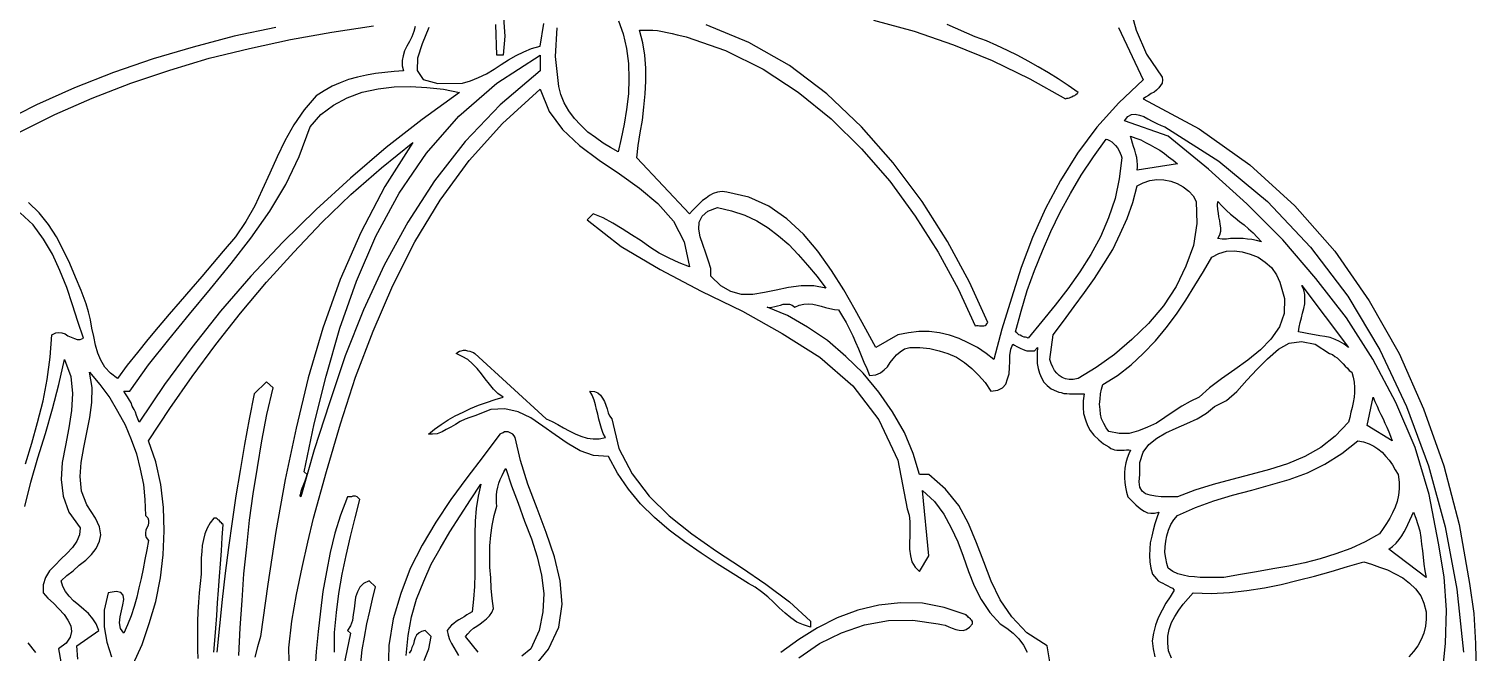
# Model space of a CAD drawing. Extents: x 0.03 to 5.09, y 0.03 to 8.85.
# Drawn here: x 2.003 to 5.086, y 5.271 to 6.599 of the extents above; entities that cross this region are included whole.
import ezdxf

# ---------------------------------------------------------------- set-up
doc = ezdxf.new("R2010")
doc.units = 0
doc.layers.add('1', color=7, linetype='Continuous')

msp = doc.modelspace()

# ---------------------------------------------------------------- linework, layer by layer
for points in [[(4.347, 6.65), (4.362, 6.596), (4.384, 6.545), (4.417, 6.496), (4.418, 6.49), (4.417, 6.483), (4.414, 6.478), (4.41, 6.473), (4.405, 6.468), (4.4, 6.464), (4.394, 6.461), (4.388, 6.457), (4.382, 6.453), (4.377, 6.45), (4.496, 6.386), (4.604, 6.309), (4.7, 6.222), (4.785, 6.125), (4.858, 6.019), (4.922, 5.907), (4.974, 5.789), (5.017, 5.668), (5.05, 5.543), (5.072, 5.417), (5.081, 5.353), (5.085, 5.289), (5.086, 5.225)], [(2.855, 6.602), (2.841, 6.567), (2.831, 6.536), (2.83, 6.51), (2.843, 6.491), (2.874, 6.482), (2.927, 6.483), (2.944, 6.488), (2.961, 6.495), (2.978, 6.503), (2.994, 6.513), (3.009, 6.523), (3.025, 6.533), (3.041, 6.542), (3.057, 6.55), (3.074, 6.557), (3.092, 6.562), (3.1, 6.61)], [(3.014, 6.622), (3.017, 6.583), (3.013, 6.543), (3, 6.543), (2.998, 6.608)], [(1.996, 5.672), (2.009, 5.716), (2.021, 5.76), (2.033, 5.806), (2.042, 5.852), (2.048, 5.899), (2.052, 5.947), (2.06, 5.951), (2.066, 5.952), (2.073, 5.951), (2.08, 5.949), (2.086, 5.945), (2.093, 5.942), (2.1, 5.939), (2.106, 5.937), (2.112, 5.937), (2.119, 5.94), (2.107, 5.975), (2.096, 6.011), (2.084, 6.048), (2.069, 6.084), (2.053, 6.119), (2.034, 6.151), (2.012, 6.181), (1.984, 6.207)], [(3.105, 5.768), (3.118, 5.762), (3.13, 5.756), (3.142, 5.749), (3.154, 5.742), (3.167, 5.736), (3.179, 5.731), (3.192, 5.727), (3.205, 5.725), (3.218, 5.725), (3.231, 5.728), (3.226, 5.737), (3.223, 5.747), (3.22, 5.757), (3.217, 5.767), (3.215, 5.778), (3.212, 5.788), (3.21, 5.798), (3.207, 5.808), (3.203, 5.818), (3.198, 5.827), (3.208, 5.826), (3.215, 5.823), (3.221, 5.818), (3.225, 5.812), (3.229, 5.805), (3.232, 5.797), (3.235, 5.789), (3.237, 5.781), (3.24, 5.774), (3.245, 5.768), (3.26, 5.705), (3.288, 5.651), (3.324, 5.603), (3.367, 5.561), (3.415, 5.523), (3.468, 5.486), (3.521, 5.451), (3.573, 5.416), (3.623, 5.378), (3.668, 5.337), (3.668, 5.324), (3.653, 5.329), (3.639, 5.335), (3.626, 5.344), (3.614, 5.354), (3.601, 5.365), (3.589, 5.377), (3.577, 5.389), (3.564, 5.399), (3.55, 5.409), (3.536, 5.417), (3.503, 5.438), (3.469, 5.459), (3.435, 5.482), (3.4, 5.506), (3.367, 5.531), (3.336, 5.558), (3.306, 5.587), (3.28, 5.618), (3.257, 5.652), (3.238, 5.688), (3.206, 5.69), (3.177, 5.7), (3.15, 5.716), (3.124, 5.734), (3.098, 5.752), (3.072, 5.77), (3.045, 5.783), (3.017, 5.789), (2.987, 5.788), (2.953, 5.774), (2.942, 5.771), (2.932, 5.767), (2.922, 5.762), (2.912, 5.756), (2.902, 5.75), (2.892, 5.745), (2.883, 5.74), (2.873, 5.736), (2.863, 5.735), (2.854, 5.735), (2.867, 5.746), (2.881, 5.756), (2.896, 5.766), (2.911, 5.774), (2.928, 5.782), (2.944, 5.79), (2.961, 5.797), (2.978, 5.803), (2.996, 5.809), (3.013, 5.814), (3.002, 5.822), (2.993, 5.831), (2.984, 5.842), (2.975, 5.853), (2.967, 5.864), (2.958, 5.875), (2.948, 5.885), (2.938, 5.894), (2.926, 5.901), (2.913, 5.907), (2.917, 5.91), (2.92, 5.912), (2.924, 5.913), (2.929, 5.914), (2.933, 5.914), (2.937, 5.913), (2.942, 5.912), (2.946, 5.911), (2.95, 5.909), (2.953, 5.907), (3.105, 5.768)]]:
    msp.add_lwpolyline(points)
at = {"layer": '1'}
for points in [[(2.529, 6.602), (2.44, 6.583), (2.353, 6.56), (2.268, 6.535), (2.183, 6.506), (2.1, 6.473), (2.019, 6.437), (1.94, 6.397)], [(1.98, 6.377), (2.058, 6.416), (2.138, 6.451), (2.22, 6.483), (2.303, 6.511), (2.387, 6.536), (2.473, 6.557), (2.56, 6.576), (2.648, 6.592), (2.737, 6.605)], [(2.826, 6.604), (2.823, 6.593), (2.819, 6.582), (2.814, 6.572), (2.808, 6.562), (2.803, 6.552), (2.8, 6.541), (2.798, 6.531), (2.798, 6.52), (2.801, 6.509), (2.781, 6.508), (2.761, 6.506), (2.741, 6.504), (2.722, 6.5), (2.703, 6.496), (2.684, 6.491), (2.666, 6.484), (2.649, 6.477), (2.632, 6.467), (2.615, 6.456), (2.589, 6.426), (2.567, 6.394), (2.548, 6.36), (2.532, 6.326), (2.516, 6.291), (2.5, 6.256), (2.484, 6.222), (2.465, 6.188), (2.443, 6.156), (2.417, 6.125), (2.394, 6.098), (2.371, 6.071), (2.348, 6.044), (2.325, 6.018), (2.302, 5.991), (2.278, 5.963), (2.256, 5.937), (2.234, 5.909), (2.212, 5.882), (2.192, 5.854), (2.177, 5.865), (2.165, 5.878), (2.156, 5.893), (2.15, 5.908), (2.145, 5.925), (2.141, 5.943), (2.137, 5.961), (2.134, 5.979), (2.13, 5.996), (2.125, 6.013), (2.114, 6.041), (2.102, 6.07), (2.09, 6.099), (2.076, 6.128), (2.062, 6.156), (2.045, 6.182), (2.025, 6.207), (2.002, 6.229)], [(3.259, 6.616), (3.269, 6.588), (3.276, 6.557), (3.28, 6.525), (3.281, 6.492), (3.28, 6.46), (3.276, 6.427), (3.271, 6.396), (3.265, 6.365), (3.258, 6.337), (3.242, 6.346), (3.226, 6.355), (3.21, 6.367), (3.194, 6.379), (3.178, 6.394), (3.165, 6.408), (3.153, 6.424), (3.143, 6.441), (3.136, 6.459), (3.132, 6.476), (3.125, 6.54), (3.128, 6.601)], [(4.324, 6.602), (4.377, 6.49), (4.325, 6.441), (4.278, 6.389), (4.237, 6.334), (4.201, 6.276), (4.169, 6.216), (4.141, 6.154), (4.117, 6.09), (4.096, 6.025), (4.076, 5.959), (4.059, 5.894), (4.042, 5.907), (4.024, 5.92), (4.004, 5.93), (3.985, 5.939), (3.964, 5.946), (3.943, 5.951), (3.921, 5.954), (3.899, 5.954), (3.877, 5.951), (3.854, 5.947), (3.807, 5.92), (3.786, 5.959), (3.763, 6), (3.739, 6.043), (3.713, 6.084), (3.684, 6.125), (3.653, 6.161), (3.618, 6.194), (3.579, 6.221), (3.537, 6.24), (3.49, 6.251), (3.48, 6.252), (3.47, 6.251), (3.461, 6.248), (3.453, 6.244), (3.446, 6.238), (3.438, 6.233), (3.431, 6.226), (3.424, 6.219), (3.417, 6.212), (3.41, 6.205), (3.298, 6.324), (3.301, 6.35), (3.305, 6.377), (3.31, 6.404), (3.313, 6.432), (3.316, 6.46), (3.317, 6.487), (3.317, 6.515), (3.315, 6.543), (3.311, 6.569), (3.304, 6.596), (3.313, 6.596), (3.322, 6.596), (3.332, 6.596), (3.342, 6.595), (3.353, 6.593), (3.363, 6.591), (3.373, 6.589), (3.384, 6.586), (3.394, 6.584), (3.403, 6.582), (3.487, 6.553), (3.567, 6.513), (3.642, 6.464), (3.712, 6.407), (3.777, 6.343), (3.837, 6.274), (3.891, 6.2), (3.94, 6.123), (3.983, 6.045), (4.019, 5.966), (4.022, 5.967), (4.025, 5.967), (4.028, 5.966), (4.031, 5.966), (4.034, 5.966), (4.037, 5.966), (4.04, 5.967), (4.042, 5.968), (4.044, 5.97), (4.046, 5.973), (4.007, 6.059), (3.96, 6.146), (3.906, 6.231), (3.844, 6.313), (3.777, 6.39), (3.703, 6.46), (3.623, 6.521), (3.537, 6.57), (3.446, 6.607)], [(3.802, 6.617), (3.889, 6.594), (3.973, 6.565), (4.055, 6.531), (4.135, 6.492), (4.211, 6.45), (4.214, 6.451), (4.217, 6.451), (4.22, 6.452), (4.223, 6.453), (4.225, 6.454), (4.228, 6.456), (4.231, 6.457), (4.233, 6.459), (4.236, 6.461), (4.238, 6.463), (4.217, 6.478), (4.196, 6.492), (4.175, 6.505), (4.153, 6.518), (4.132, 6.53), (4.11, 6.542), (4.088, 6.553), (4.065, 6.563), (4.043, 6.573), (4.019, 6.582), (3.959, 6.608)], [(3.092, 6.509), (3.007, 6.437), (2.932, 6.359), (2.867, 6.275), (2.81, 6.187), (2.76, 6.095), (2.716, 6), (2.677, 5.902), (2.643, 5.802), (2.611, 5.702), (2.582, 5.602), (2.581, 5.603), (2.581, 5.605), (2.582, 5.609), (2.583, 5.614), (2.585, 5.62), (2.587, 5.625), (2.59, 5.632), (2.592, 5.638), (2.594, 5.644), (2.596, 5.649), (2.589, 5.655), (2.611, 5.757), (2.636, 5.859), (2.665, 5.961), (2.701, 6.061), (2.742, 6.157), (2.792, 6.249), (2.85, 6.334), (2.919, 6.413), (3, 6.483), (3.092, 6.543), (3.092, 6.509)], [(2.92, 6.463), (2.841, 6.406), (2.764, 6.346), (2.688, 6.281), (2.615, 6.214), (2.544, 6.144), (2.476, 6.072), (2.411, 5.997), (2.35, 5.92), (2.292, 5.841), (2.238, 5.761), (2.235, 5.768), (2.232, 5.775), (2.23, 5.782), (2.227, 5.788), (2.223, 5.795), (2.221, 5.802), (2.217, 5.808), (2.213, 5.815), (2.209, 5.821), (2.205, 5.827), (2.218, 5.827), (2.258, 5.883), (2.301, 5.937), (2.345, 5.991), (2.39, 6.045), (2.434, 6.099), (2.476, 6.153), (2.516, 6.21), (2.55, 6.267), (2.579, 6.327), (2.602, 6.39), (2.625, 6.416), (2.652, 6.436), (2.681, 6.452), (2.713, 6.464), (2.747, 6.471), (2.781, 6.475), (2.816, 6.476), (2.851, 6.474), (2.886, 6.47), (2.92, 6.463)], [(2.558, 5.223), (2.557, 5.28), (2.563, 5.337), (2.573, 5.394), (2.585, 5.451), (2.597, 5.505), (2.609, 5.556), (2.637, 5.656), (2.667, 5.757), (2.699, 5.857), (2.736, 5.955), (2.778, 6.052), (2.825, 6.145), (2.879, 6.234), (2.941, 6.318), (3.012, 6.397), (3.092, 6.47), (3.111, 6.423), (3.14, 6.384), (3.176, 6.35), (3.218, 6.319), (3.261, 6.29), (3.304, 6.259), (3.343, 6.227), (3.376, 6.189), (3.399, 6.145), (3.41, 6.092)], [(5.014, 5.219), (5.021, 5.289), (5.023, 5.36), (5.018, 5.431), (5.006, 5.503), (4.986, 5.607), (4.956, 5.707), (4.915, 5.803), (4.866, 5.895), (4.81, 5.983), (4.745, 6.067), (4.674, 6.149), (4.598, 6.226), (4.516, 6.3), (4.43, 6.37), (4.337, 6.403), (4.344, 6.412), (4.352, 6.416), (4.36, 6.417), (4.369, 6.415), (4.378, 6.412), (4.387, 6.407), (4.396, 6.402), (4.406, 6.397), (4.415, 6.393), (4.423, 6.39), (4.538, 6.317), (4.642, 6.231), (4.733, 6.134), (4.813, 6.029), (4.881, 5.915), (4.938, 5.794), (4.985, 5.668), (5.02, 5.538), (5.045, 5.405), (5.059, 5.271)], [(2.225, 5.245), (2.244, 5.287), (2.259, 5.332), (2.273, 5.379), (2.283, 5.429), (2.289, 5.478), (2.291, 5.529), (2.29, 5.579), (2.284, 5.628), (2.273, 5.676), (2.258, 5.721), (2.303, 5.79), (2.351, 5.858), (2.401, 5.926), (2.454, 5.993), (2.509, 6.059), (2.567, 6.123), (2.627, 6.186), (2.689, 6.246), (2.754, 6.303), (2.821, 6.357), (2.761, 6.263), (2.71, 6.165), (2.666, 6.065), (2.629, 5.961), (2.598, 5.855), (2.572, 5.748), (2.549, 5.639), (2.529, 5.528), (2.512, 5.416), (2.496, 5.304), (2.49, 5.282), (2.484, 5.26)], [(4.331, 6.324), (4.326, 6.279), (4.317, 6.237), (4.303, 6.196), (4.286, 6.156), (4.265, 6.118), (4.242, 6.081), (4.216, 6.045), (4.189, 6.01), (4.161, 5.975), (4.132, 5.94), (4.129, 5.941), (4.126, 5.942), (4.123, 5.942), (4.12, 5.943), (4.118, 5.944), (4.115, 5.946), (4.112, 5.947), (4.11, 5.949), (4.108, 5.951), (4.105, 5.953), (4.117, 5.997), (4.13, 6.041), (4.145, 6.084), (4.162, 6.126), (4.18, 6.167), (4.2, 6.208), (4.222, 6.248), (4.245, 6.287), (4.271, 6.326), (4.298, 6.364), (4.301, 6.363), (4.305, 6.361), (4.31, 6.358), (4.314, 6.354), (4.318, 6.35), (4.322, 6.345), (4.325, 6.34), (4.328, 6.334), (4.33, 6.329), (4.331, 6.324)], [(4.45, 6.311), (4.364, 6.298), (4.365, 6.304), (4.365, 6.31), (4.364, 6.317), (4.363, 6.325), (4.361, 6.332), (4.359, 6.34), (4.356, 6.348), (4.354, 6.355), (4.352, 6.363), (4.35, 6.37), (4.361, 6.366), (4.372, 6.362), (4.382, 6.357), (4.392, 6.352), (4.402, 6.346), (4.412, 6.34), (4.422, 6.333), (4.431, 6.326), (4.441, 6.319), (4.45, 6.311)], [(4.49, 6.231), (4.491, 6.184), (4.484, 6.137), (4.468, 6.093), (4.447, 6.05), (4.42, 6.009), (4.388, 5.971), (4.353, 5.937), (4.316, 5.905), (4.277, 5.877), (4.238, 5.854), (4.228, 5.852), (4.219, 5.852), (4.211, 5.853), (4.204, 5.856), (4.198, 5.86), (4.193, 5.865), (4.188, 5.871), (4.184, 5.878), (4.181, 5.886), (4.178, 5.894), (4.185, 5.947), (4.207, 5.976), (4.23, 6.007), (4.252, 6.037), (4.273, 6.067), (4.293, 6.098), (4.312, 6.129), (4.328, 6.162), (4.343, 6.195), (4.355, 6.229), (4.364, 6.264), (4.377, 6.271), (4.391, 6.276), (4.406, 6.278), (4.421, 6.277), (4.436, 6.274), (4.449, 6.269), (4.462, 6.262), (4.474, 6.253), (4.483, 6.243), (4.49, 6.231)], [(4.629, 6.145), (4.618, 6.148), (4.608, 6.15), (4.599, 6.151), (4.59, 6.152), (4.581, 6.152), (4.572, 6.152), (4.563, 6.152), (4.554, 6.151), (4.545, 6.151), (4.536, 6.152), (4.54, 6.16), (4.542, 6.168), (4.542, 6.175), (4.541, 6.183), (4.54, 6.19), (4.538, 6.198), (4.537, 6.206), (4.536, 6.214), (4.535, 6.223), (4.536, 6.231), (4.545, 6.221), (4.554, 6.212), (4.563, 6.204), (4.573, 6.196), (4.582, 6.188), (4.592, 6.181), (4.601, 6.173), (4.611, 6.164), (4.62, 6.155), (4.629, 6.145)], [(3.41, 6.092), (3.388, 6.1), (3.367, 6.11), (3.346, 6.121), (3.326, 6.134), (3.307, 6.147), (3.287, 6.16), (3.267, 6.173), (3.247, 6.185), (3.226, 6.196), (3.205, 6.205), (3.192, 6.192), (3.265, 6.135), (3.348, 6.086), (3.435, 6.04), (3.523, 5.997), (3.608, 5.95), (3.688, 5.899), (3.758, 5.838), (3.814, 5.766), (3.854, 5.68), (3.874, 5.576), (3.878, 5.563), (3.88, 5.549), (3.88, 5.534), (3.88, 5.519), (3.879, 5.504), (3.879, 5.49), (3.881, 5.476), (3.884, 5.463), (3.891, 5.452), (3.9, 5.443), (3.92, 5.476), (3.907, 5.615), (3.932, 5.592), (3.952, 5.565), (3.968, 5.536), (3.982, 5.506), (3.993, 5.475), (4.005, 5.443), (4.017, 5.412), (4.032, 5.383), (4.05, 5.355), (4.072, 5.331), (4.086, 5.322), (4.1, 5.311), (4.112, 5.299), (4.122, 5.286), (4.13, 5.271)], [(3.701, 6.046), (3.675, 6.051), (3.648, 6.051), (3.621, 6.048), (3.595, 6.042), (3.57, 6.037), (3.545, 6.033), (3.521, 6.033), (3.498, 6.039), (3.477, 6.051), (3.456, 6.072), (3.456, 6.088), (3.451, 6.104), (3.445, 6.121), (3.439, 6.139), (3.433, 6.156), (3.43, 6.172), (3.431, 6.187), (3.437, 6.2), (3.449, 6.21), (3.47, 6.218), (3.5, 6.211), (3.528, 6.202), (3.554, 6.19), (3.578, 6.175), (3.6, 6.158), (3.622, 6.139), (3.642, 6.118), (3.662, 6.095), (3.682, 6.071), (3.701, 6.046)], [(4.668, 6.059), (4.678, 6.024), (4.677, 5.992), (4.667, 5.964), (4.649, 5.938), (4.627, 5.915), (4.6, 5.893), (4.572, 5.873), (4.544, 5.853), (4.518, 5.834), (4.496, 5.814), (4.477, 5.805), (4.459, 5.795), (4.441, 5.783), (4.423, 5.771), (4.405, 5.759), (4.386, 5.75), (4.367, 5.742), (4.347, 5.737), (4.326, 5.737), (4.304, 5.741), (4.298, 5.749), (4.293, 5.758), (4.288, 5.768), (4.286, 5.778), (4.285, 5.788), (4.284, 5.799), (4.285, 5.81), (4.286, 5.821), (4.288, 5.831), (4.291, 5.841), (4.322, 5.86), (4.351, 5.883), (4.377, 5.907), (4.403, 5.934), (4.426, 5.962), (4.448, 5.991), (4.468, 6.021), (4.487, 6.052), (4.505, 6.082), (4.523, 6.112), (4.538, 6.12), (4.554, 6.125), (4.571, 6.126), (4.588, 6.124), (4.605, 6.119), (4.622, 6.112), (4.637, 6.102), (4.65, 6.09), (4.661, 6.075), (4.668, 6.059)], [(4.814, 5.92), (4.805, 5.927), (4.795, 5.933), (4.786, 5.937), (4.775, 5.941), (4.764, 5.943), (4.753, 5.945), (4.742, 5.947), (4.73, 5.949), (4.719, 5.951), (4.708, 5.953), (4.709, 5.963), (4.711, 5.973), (4.714, 5.983), (4.716, 5.993), (4.719, 6.003), (4.721, 6.013), (4.721, 6.023), (4.721, 6.033), (4.719, 6.043), (4.715, 6.052), (4.814, 5.92)], [(4.179, 5.246), (4.172, 5.284), (4.129, 5.312), (4.097, 5.346), (4.072, 5.382), (4.053, 5.422), (4.037, 5.463), (4.022, 5.504), (4.005, 5.545), (3.984, 5.583), (3.956, 5.618), (3.92, 5.649), (3.9, 5.649), (3.887, 5.694), (3.868, 5.739), (3.843, 5.783), (3.814, 5.825), (3.78, 5.865), (3.743, 5.901), (3.704, 5.935), (3.662, 5.963), (3.619, 5.988), (3.576, 6.006), (3.581, 6.005), (3.586, 6.006), (3.592, 6.007), (3.598, 6.009), (3.604, 6.01), (3.61, 6.012), (3.617, 6.012), (3.623, 6.012), (3.629, 6.01), (3.635, 6.006)], [(3.635, 6.006), (3.644, 6.01), (3.654, 6.012), (3.663, 6.013), (3.673, 6.012), (3.682, 6.01), (3.691, 6.008), (3.7, 6.005), (3.709, 6.003), (3.719, 6.001), (3.728, 6), (3.736, 5.986), (3.744, 5.973), (3.751, 5.959), (3.758, 5.945), (3.764, 5.931), (3.77, 5.917), (3.776, 5.903), (3.782, 5.889), (3.788, 5.875), (3.794, 5.86), (3.807, 5.862), (3.817, 5.866), (3.825, 5.872), (3.832, 5.879), (3.838, 5.888), (3.844, 5.896), (3.851, 5.904), (3.859, 5.911), (3.868, 5.917), (3.88, 5.92), (3.901, 5.92), (3.922, 5.918), (3.942, 5.913), (3.961, 5.907), (3.979, 5.899), (3.996, 5.888), (4.012, 5.875), (4.026, 5.861), (4.04, 5.845), (4.052, 5.827), (4.067, 5.829), (4.077, 5.834), (4.084, 5.842), (4.088, 5.853), (4.091, 5.864), (4.092, 5.877), (4.093, 5.89), (4.093, 5.903), (4.095, 5.916), (4.099, 5.927), (4.103, 5.925), (4.108, 5.922), (4.112, 5.92), (4.116, 5.918), (4.12, 5.916), (4.125, 5.914), (4.129, 5.913), (4.134, 5.913), (4.14, 5.913), (4.145, 5.913), (4.152, 5.92), (4.151, 5.909), (4.151, 5.897), (4.151, 5.886), (4.153, 5.875), (4.156, 5.865), (4.16, 5.855), (4.165, 5.846), (4.172, 5.839), (4.181, 5.832), (4.192, 5.827), (4.197, 5.825), (4.202, 5.824), (4.208, 5.822), (4.214, 5.822), (4.22, 5.821), (4.226, 5.821), (4.233, 5.821), (4.239, 5.821), (4.245, 5.821), (4.251, 5.821), (4.249, 5.806), (4.249, 5.792), (4.25, 5.779), (4.254, 5.766), (4.258, 5.754), (4.264, 5.743), (4.272, 5.733), (4.282, 5.723), (4.292, 5.715), (4.304, 5.708), (4.308, 5.705), (4.312, 5.703), (4.316, 5.702), (4.321, 5.701), (4.326, 5.701), (4.331, 5.701), (4.336, 5.701), (4.341, 5.702), (4.346, 5.702), (4.35, 5.701), (4.346, 5.693), (4.343, 5.684), (4.34, 5.674), (4.338, 5.663), (4.337, 5.653), (4.337, 5.642), (4.338, 5.632), (4.339, 5.622), (4.341, 5.612), (4.344, 5.602), (4.35, 5.596), (4.355, 5.591), (4.361, 5.585), (4.367, 5.58), (4.373, 5.575), (4.379, 5.571), (4.386, 5.568), (4.393, 5.567), (4.401, 5.567), (4.41, 5.569), (4.406, 5.557), (4.402, 5.544), (4.398, 5.531), (4.395, 5.518), (4.392, 5.504), (4.391, 5.491), (4.39, 5.477), (4.391, 5.463), (4.393, 5.45), (4.397, 5.437), (4.401, 5.432), (4.405, 5.427), (4.409, 5.423), (4.414, 5.42), (4.419, 5.418), (4.424, 5.415), (4.429, 5.412), (4.434, 5.409), (4.439, 5.407), (4.443, 5.403), (4.434, 5.389), (4.425, 5.375), (4.417, 5.36), (4.409, 5.344), (4.403, 5.328), (4.399, 5.311), (4.396, 5.295), (4.398, 5.278), (4.402, 5.261)], [(4.821, 5.867), (4.824, 5.857), (4.826, 5.846), (4.827, 5.835), (4.827, 5.824), (4.826, 5.814), (4.824, 5.803), (4.822, 5.792), (4.819, 5.782), (4.817, 5.771), (4.814, 5.761), (4.786, 5.731), (4.755, 5.707), (4.721, 5.688), (4.684, 5.672), (4.646, 5.66), (4.606, 5.649), (4.566, 5.639), (4.526, 5.628), (4.487, 5.616), (4.45, 5.602), (4.439, 5.602), (4.427, 5.602), (4.415, 5.602), (4.403, 5.603), (4.392, 5.605), (4.382, 5.608), (4.375, 5.614), (4.37, 5.622), (4.368, 5.634), (4.37, 5.649), (4.37, 5.675), (4.377, 5.697), (4.389, 5.713), (4.406, 5.727), (4.425, 5.738), (4.447, 5.748), (4.47, 5.758), (4.492, 5.768), (4.512, 5.78), (4.529, 5.794), (4.554, 5.807), (4.576, 5.826), (4.598, 5.85), (4.62, 5.874), (4.642, 5.896), (4.665, 5.916), (4.688, 5.929), (4.714, 5.933), (4.743, 5.927), (4.774, 5.907), (4.78, 5.905), (4.785, 5.901), (4.79, 5.898), (4.794, 5.894), (4.799, 5.889), (4.803, 5.885), (4.807, 5.88), (4.812, 5.876), (4.816, 5.871), (4.821, 5.867)], [(1.994, 5.581), (2.007, 5.633), (2.022, 5.685), (2.038, 5.737), (2.053, 5.789), (2.067, 5.841), (2.079, 5.894), (2.092, 5.858), (2.096, 5.822), (2.094, 5.786), (2.088, 5.749), (2.081, 5.711), (2.074, 5.675), (2.072, 5.639), (2.076, 5.603), (2.088, 5.569), (2.112, 5.536)], [(2.107, 5.256), (2.105, 5.284), (2.152, 5.317), (2.146, 5.331), (2.139, 5.342), (2.13, 5.353), (2.12, 5.362), (2.109, 5.371), (2.098, 5.38), (2.089, 5.39), (2.081, 5.4), (2.075, 5.411), (2.072, 5.423), (2.084, 5.434), (2.097, 5.444), (2.11, 5.456), (2.124, 5.467), (2.136, 5.479), (2.146, 5.492), (2.153, 5.507), (2.156, 5.521), (2.153, 5.538), (2.145, 5.556), (2.126, 5.585), (2.115, 5.614), (2.112, 5.645), (2.114, 5.675), (2.12, 5.707), (2.126, 5.739), (2.133, 5.771), (2.137, 5.803), (2.138, 5.835), (2.132, 5.867), (2.154, 5.841), (2.175, 5.813), (2.192, 5.784), (2.208, 5.755), (2.221, 5.724), (2.232, 5.693), (2.24, 5.661), (2.247, 5.628), (2.25, 5.596), (2.251, 5.562), (2.256, 5.557), (2.258, 5.552), (2.258, 5.547), (2.257, 5.541), (2.254, 5.536), (2.252, 5.531), (2.251, 5.525), (2.251, 5.52), (2.253, 5.515), (2.258, 5.509), (2.254, 5.489), (2.25, 5.468), (2.246, 5.448), (2.242, 5.428), (2.237, 5.408), (2.233, 5.388), (2.227, 5.368), (2.221, 5.348), (2.213, 5.329), (2.205, 5.311), (2.198, 5.321), (2.196, 5.333), (2.197, 5.346), (2.2, 5.359), (2.203, 5.372), (2.205, 5.383), (2.204, 5.392), (2.199, 5.398), (2.189, 5.4), (2.172, 5.397), (2.163, 5.36), (2.163, 5.325), (2.169, 5.292), (2.179, 5.261)], [(2.45, 5.264), (2.453, 5.323), (2.457, 5.381), (2.461, 5.438), (2.467, 5.495), (2.473, 5.552), (2.481, 5.608), (2.49, 5.664), (2.499, 5.721), (2.51, 5.777), (2.523, 5.834), (2.509, 5.847), (2.483, 5.821), (2.472, 5.767), (2.462, 5.713), (2.453, 5.658), (2.444, 5.604), (2.436, 5.549), (2.428, 5.494), (2.421, 5.439), (2.415, 5.383), (2.409, 5.327), (2.403, 5.271)], [(4.907, 5.721), (4.854, 5.754), (4.867, 5.814), (4.87, 5.805), (4.875, 5.795), (4.879, 5.786), (4.883, 5.777), (4.888, 5.768), (4.892, 5.759), (4.896, 5.75), (4.9, 5.74), (4.904, 5.731), (4.907, 5.721)], [(3.072, 5.231), (3.11, 5.277), (3.132, 5.324), (3.139, 5.373), (3.135, 5.423), (3.123, 5.474), (3.105, 5.526), (3.086, 5.577), (3.066, 5.629), (3.05, 5.679), (3.039, 5.728), (3.037, 5.732), (3.034, 5.735), (3.031, 5.737), (3.027, 5.739), (3.024, 5.74), (3.02, 5.74), (3.016, 5.74), (3.013, 5.738), (3.009, 5.737), (3.006, 5.735), (2.971, 5.688), (2.936, 5.642), (2.902, 5.596), (2.87, 5.548), (2.841, 5.499), (2.815, 5.449), (2.795, 5.396), (2.779, 5.342), (2.77, 5.285), (2.768, 5.225)], [(4.92, 5.649), (4.922, 5.633), (4.922, 5.619), (4.921, 5.605), (4.918, 5.592), (4.914, 5.58), (4.908, 5.568), (4.902, 5.556), (4.895, 5.545), (4.888, 5.534), (4.88, 5.523), (4.85, 5.506), (4.819, 5.492), (4.787, 5.48), (4.754, 5.47), (4.721, 5.461), (4.687, 5.454), (4.653, 5.448), (4.618, 5.442), (4.584, 5.436), (4.549, 5.43), (4.536, 5.43), (4.524, 5.43), (4.511, 5.43), (4.498, 5.43), (4.486, 5.431), (4.474, 5.432), (4.462, 5.435), (4.451, 5.438), (4.44, 5.443), (4.43, 5.45), (4.427, 5.46), (4.425, 5.471), (4.423, 5.483), (4.424, 5.495), (4.425, 5.507), (4.427, 5.519), (4.431, 5.531), (4.436, 5.543), (4.442, 5.553), (4.45, 5.562), (4.488, 5.579), (4.527, 5.593), (4.567, 5.605), (4.608, 5.616), (4.648, 5.627), (4.688, 5.639), (4.727, 5.653), (4.764, 5.671), (4.8, 5.694), (4.834, 5.721), (4.846, 5.719), (4.858, 5.715), (4.868, 5.71), (4.877, 5.704), (4.886, 5.697), (4.894, 5.688), (4.901, 5.68), (4.908, 5.67), (4.914, 5.659), (4.92, 5.649)], [(2.96, 5.271), (2.933, 5.304), (2.938, 5.31), (2.944, 5.316), (2.95, 5.322), (2.957, 5.326), (2.964, 5.331), (2.971, 5.336), (2.978, 5.342), (2.984, 5.348), (2.989, 5.355), (2.993, 5.364), (2.99, 5.385), (2.988, 5.407), (2.987, 5.429), (2.985, 5.452), (2.985, 5.475), (2.985, 5.497), (2.987, 5.52), (2.99, 5.541), (2.994, 5.562), (3, 5.582), (2.999, 5.589), (2.999, 5.597), (2.999, 5.605), (3, 5.613), (3.002, 5.622), (3.004, 5.631), (3.007, 5.639), (3.011, 5.647), (3.015, 5.655), (3.019, 5.662), (3.031, 5.625), (3.045, 5.588), (3.059, 5.55), (3.074, 5.512), (3.086, 5.474), (3.095, 5.435), (3.1, 5.396), (3.098, 5.357), (3.09, 5.317), (3.072, 5.278)], [(2.807, 5.264), (2.811, 5.306), (2.818, 5.346), (2.829, 5.384), (2.844, 5.422), (2.86, 5.458), (2.879, 5.492), (2.9, 5.527), (2.922, 5.561), (2.944, 5.595), (2.966, 5.629), (2.96, 5.603), (2.956, 5.577), (2.954, 5.55), (2.953, 5.522), (2.953, 5.495), (2.953, 5.466), (2.953, 5.438), (2.952, 5.411), (2.95, 5.384), (2.947, 5.357)], [(2.654, 5.271), (2.654, 5.313), (2.658, 5.355), (2.663, 5.396), (2.67, 5.437), (2.679, 5.477), (2.688, 5.517), (2.698, 5.557), (2.708, 5.596), (2.706, 5.598), (2.704, 5.6), (2.702, 5.602), (2.699, 5.603), (2.697, 5.603), (2.693, 5.603), (2.69, 5.602), (2.687, 5.602), (2.685, 5.602), (2.682, 5.602), (2.667, 5.563), (2.655, 5.524), (2.645, 5.483), (2.637, 5.442), (2.629, 5.4), (2.624, 5.358), (2.619, 5.315), (2.615, 5.272), (2.612, 5.228)], [(2.397, 5.271), (2.399, 5.296), (2.401, 5.322), (2.403, 5.349), (2.405, 5.376), (2.407, 5.403), (2.409, 5.432), (2.411, 5.459), (2.413, 5.487), (2.415, 5.515), (2.417, 5.543), (2.415, 5.544), (2.413, 5.546), (2.411, 5.548), (2.41, 5.55), (2.408, 5.552), (2.406, 5.553), (2.404, 5.555), (2.402, 5.556), (2.4, 5.556), (2.397, 5.556), (2.389, 5.546), (2.383, 5.535), (2.378, 5.523), (2.375, 5.511), (2.372, 5.498), (2.371, 5.485), (2.37, 5.472), (2.37, 5.46), (2.37, 5.448), (2.37, 5.437), (2.368, 5.417), (2.366, 5.397), (2.364, 5.377), (2.363, 5.357), (2.362, 5.336), (2.362, 5.316), (2.362, 5.295), (2.362, 5.276), (2.363, 5.257)], [(4.98, 5.43), (4.9, 5.49), (4.908, 5.496), (4.916, 5.503), (4.922, 5.511), (4.928, 5.519), (4.933, 5.527), (4.937, 5.535), (4.941, 5.543), (4.945, 5.552), (4.949, 5.561), (4.953, 5.569), (4.958, 5.556), (4.962, 5.543), (4.966, 5.529), (4.968, 5.515), (4.97, 5.501), (4.972, 5.487), (4.973, 5.473), (4.975, 5.458), (4.977, 5.444), (4.98, 5.43)], [(2.112, 5.536), (2.111, 5.521), (2.105, 5.507), (2.096, 5.494), (2.084, 5.481), (2.071, 5.469), (2.059, 5.456), (2.047, 5.444), (2.038, 5.43), (2.033, 5.414), (2.033, 5.397), (2.043, 5.386), (2.055, 5.375), (2.067, 5.363), (2.078, 5.351), (2.086, 5.339), (2.092, 5.327), (2.094, 5.315), (2.091, 5.303), (2.082, 5.29), (2.066, 5.278), (2.071, 5.25)], [(4.437, 5.258), (4.431, 5.274), (4.429, 5.29), (4.429, 5.305), (4.432, 5.319), (4.437, 5.334), (4.444, 5.347), (4.453, 5.36), (4.462, 5.373), (4.473, 5.385), (4.483, 5.397), (4.522, 5.396), (4.561, 5.398), (4.598, 5.402), (4.635, 5.408), (4.671, 5.415), (4.707, 5.424), (4.742, 5.433), (4.777, 5.443), (4.812, 5.453), (4.847, 5.463), (4.863, 5.458), (4.88, 5.452), (4.897, 5.446), (4.914, 5.438), (4.93, 5.429), (4.944, 5.418), (4.957, 5.406), (4.968, 5.391), (4.975, 5.375), (4.98, 5.357)], [(2.71, 5.248), (2.713, 5.276), (2.718, 5.303), (2.723, 5.331), (2.729, 5.358), (2.735, 5.384), (2.741, 5.41), (2.728, 5.423), (2.716, 5.417), (2.708, 5.409), (2.703, 5.399), (2.699, 5.388), (2.697, 5.376), (2.696, 5.363), (2.694, 5.351), (2.692, 5.338), (2.688, 5.327), (2.682, 5.317), (2.688, 5.311), (2.662, 5.185)], [(3.643, 5.259), (3.687, 5.289), (3.734, 5.312), (3.783, 5.329), (3.834, 5.338), (3.886, 5.339), (3.94, 5.331), (3.947, 5.33), (3.955, 5.328), (3.963, 5.325), (3.97, 5.322), (3.978, 5.319), (3.985, 5.318), (3.993, 5.317), (4, 5.319), (4.007, 5.324), (4.013, 5.331), (4.013, 5.334), (4.013, 5.336), (4.012, 5.338), (4.01, 5.34), (4.009, 5.342), (4.007, 5.343), (4.005, 5.345), (4.003, 5.347), (4.001, 5.348), (4, 5.35), (3.953, 5.366), (3.907, 5.375), (3.86, 5.376), (3.814, 5.371), (3.769, 5.36), (3.725, 5.344), (3.683, 5.323), (3.643, 5.298), (3.605, 5.27)], [(2.947, 5.357), (2.941, 5.353), (2.936, 5.35), (2.93, 5.346), (2.925, 5.343), (2.919, 5.34), (2.913, 5.336), (2.908, 5.332), (2.903, 5.328), (2.898, 5.323), (2.894, 5.317), (2.896, 5.307), (2.899, 5.298), (2.903, 5.289), (2.908, 5.281), (2.913, 5.272), (2.918, 5.264)], [(4.98, 5.357), (4.98, 5.341), (4.978, 5.326), (4.975, 5.311), (4.969, 5.298), (4.962, 5.284), (4.953, 5.272), (4.943, 5.261)], [(2.845, 5.253), (2.855, 5.278), (2.86, 5.304), (2.847, 5.317), (2.839, 5.315), (2.834, 5.312), (2.829, 5.307), (2.826, 5.301), (2.824, 5.295), (2.822, 5.288), (2.819, 5.281), (2.817, 5.275), (2.813, 5.269)], [(2.018, 5.27), (2.001, 5.291)], [(3.072, 5.278), (3.053, 5.262)]]:
    msp.add_lwpolyline(points, dxfattribs=at)

doc.saveas('drawing.dxf')
